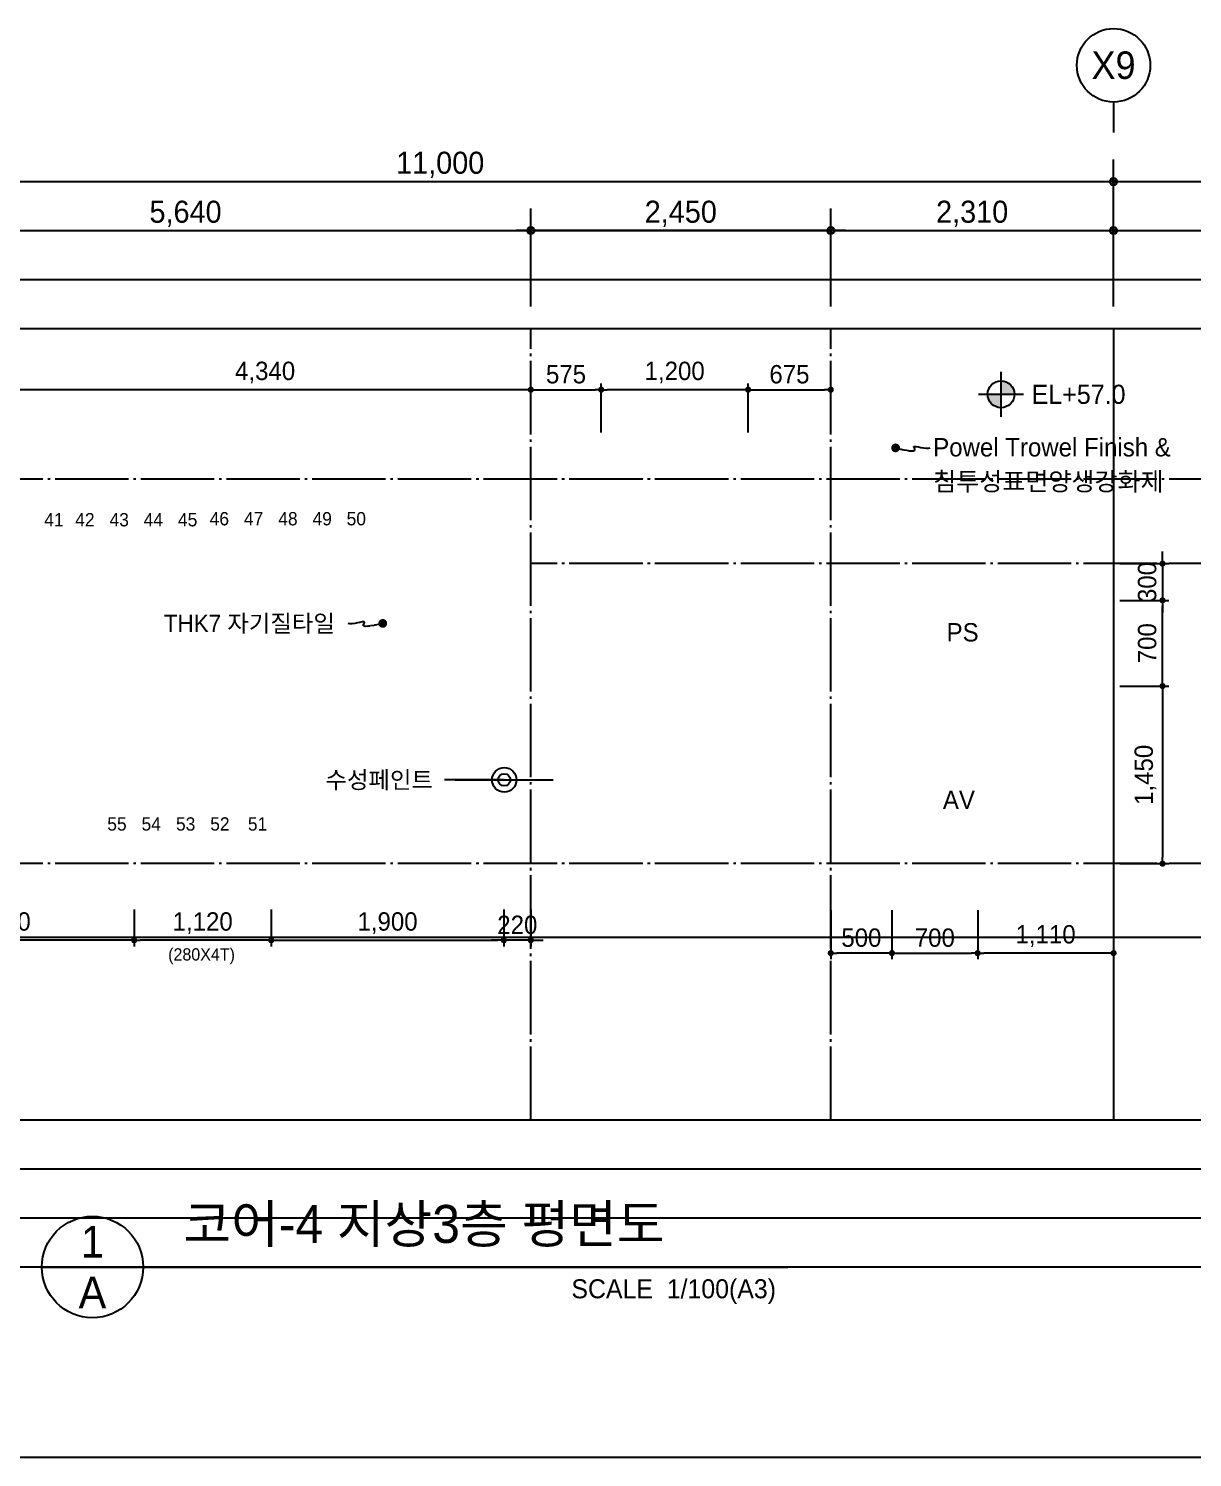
# Model space of a CAD drawing. Header units: millimetres. Extents: x 252711992 to 505989238, y 504776675 to 1009617600.
# Drawn here: x 253432287 to 253441793, y 504818337 to 504830007 of the extents above; entities that cross this region are included whole.
import ezdxf
from ezdxf.enums import TextEntityAlignment as Align
from ezdxf.xclip import XClip

# ---------------------------------------------------------------- set-up
doc = ezdxf.new("R2010")
doc.units = ezdxf.units.MM
doc.header["$XCLIPFRAME"] = 0
doc.linetypes.add('CEN', pattern=[35, 30, -2, 1, -2])
for name, color, linetype in [('$ZCDB_AUDIT_GENERATED_600D18', 7, 'Continuous'), ('0KD DIM', 7, 'Continuous'), ('4A.TEC CEN', 1, 'CEN'), ('4A.TEC TEXT', 7, 'Continuous'), ('4A.TEC TEXT 1', 3, 'Continuous'), ('4A.TEC TEXT 2', 3, 'Continuous'), ('4A.TEC 심볼', 7, 'Continuous'), ('CEN', 1, 'CEN'), ('SYM', 1, 'Continuous'), ('TEXT', 7, 'Continuous'), ('㈜SE&C TEXT', 7, 'Continuous')]:
    doc.layers.add(name, color=color, linetype=linetype)
doc.layers.add('DEFPOINT', color=135, linetype='Continuous', plot=False)
doc.styles.add('GHS', font='malgun.ttf')
doc.styles.add('SAMOO', font='')
doc.styles.add('나눔고딕', font='')
doc.styles.add('돋움', font='')
doc.styles.add('돋음체', font='')
doc.styles.add('울릉도L', font='')
doc.styles.get('SAMOO').set_extended_font_data('Dotum')
doc.styles.get('나눔고딕').set_extended_font_data('Dotum')
doc.styles.get('돋움').set_extended_font_data('Dotum')
doc.styles.get('돋음체').set_extended_font_data('Dotum')
doc.styles.get('울릉도L').set_extended_font_data('Dotum')
doc.dimstyles.new('DIM_600(외부치수)', dxfattribs={"dimscale": 400, "dimtxt": 3.299999999999998, "dimasz": 1, "dimexe": 2, "dimexo": 2, "dimgap": 1, "dimtad": 1, "dimdec": 0, "dimdsep": 46, "dimlunit": 6, "dimtxsty": '나눔고딕', "dimblk1": 'DIMDOT', "dimblk2": 'DIMDOT', "dimsah": 1, "dimcen": 2.5, "dimdle": 1.5, "dimclrd": 8, "dimclre": 8, "dimclrt": 3, "dimadec": 0, "dimazin": 0, "dimtfac": 1, "dimtdec": 0, "dimtix": 1, "dimtmove": 2, "dimatfit": 3, "dimldrblk": 'DIMDOT', "dimfxl": 1, "dimtvp": 1, "dimtolj": 1, "dimtzin": 0, "dimarcsym": 0})
doc.dimstyles.new('DIM_80(외부치수)', dxfattribs={"dimscale": 40, "dimtxt": 3.299999999999998, "dimasz": 1, "dimexe": 2, "dimexo": 2, "dimgap": 1, "dimtad": 1, "dimdec": 0, "dimdsep": 46, "dimlunit": 6, "dimtxsty": '돋움', "dimblk1": 'DIMDOT', "dimblk2": 'DIMDOT', "dimsah": 1, "dimcen": 2.5, "dimdle": 1.5, "dimclrd": 1, "dimclre": 7, "dimclrt": 2, "dimadec": 0, "dimazin": 0, "dimtfac": 1, "dimtdec": 0, "dimtix": 1, "dimtmove": 2, "dimatfit": 3, "dimldrblk": 'DIMDOT', "dimfxl": 1, "dimtvp": 1, "dimtolj": 1, "dimtzin": 0, "dimarcsym": 0})
doc.dimstyles.new('KD DIM 1', dxfattribs={"dimscale": 50, "dimtxt": 3, "dimasz": 1, "dimexe": 1, "dimexo": 1, "dimgap": 1, "dimtad": 1, "dimdec": 0, "dimzin": 0, "dimdsep": 46, "dimlunit": 6, "dimtxsty": '돋음체', "dimblk": 'DOT', "dimcen": 3, "dimdle": 1, "dimclrd": 256, "dimclre": 256, "dimclrt": 3, "dimazin": 0, "dimtfac": 1, "dimtdec": 0, "dimtix": 1, "dimtmove": 2, "dimatfit": 3, "dimldrblk": 'OBLIQUE', "dimfxl": 1, "dimtvp": 0.8333, "dimtolj": 1, "dimtzin": 0, "dimarcsym": 0})

# ---------------------------------------------------------------- blocks, each defined once
blk = doc.blocks.new('dwgFD3B')
at = {"layer": '4A.TEC CEN', "color": 250, "ltscale": 500}
blk.add_line((49194.51359510422, -169936.8347870111, -3333.333333333334), (357999.999995023, -169936.8347870111, -3333.333333333334), dxfattribs=at)
at = {"layer": '4A.TEC CEN', "color": 250, "ltscale": 500, "elevation": -3333.333333333334}
blk.add_lwpolyline([(252807.625374347, -39163.15827703476), (252807.625374347, -267000.000000298)], dxfattribs=at)
blk = doc.blocks.new('DIMDOT')
at = {"color": 0}
blk.add_line((-2, 0), (2, 0), dxfattribs=at)
for radius in [0.5, 0.25]:
    blk.add_circle((0, 0), radius, dxfattribs=at)
blk = doc.blocks.new('*D513')
at = {"layer": '$ZCDB_AUDIT_GENERATED_600D18', "color": 8, "lineweight": -2, "transparency": 16777216}
for p, q in [((253430148.7754986, 504827737.1607442), (253430148.7754986, 504828937.1607442)), ((253441148.7754986, 504827737.1607442), (253441148.7754986, 504828937.1607442)), ((253430208.7754986, 504828757.1607442), (253441088.7754986, 504828757.1607442))]:
    blk.add_line(p, q, dxfattribs=at)
at = {"layer": 'Defpoints', "color": 0, "transparency": 16777216}
for p in [(253441148.7754986, 504828757.1607442), (253430148.7754986, 504827557.1607442, 1.956323103513569e-09), (253441148.7754986, 504827557.1607442)]:
    blk.add_point(p, dxfattribs=at)
at = {"layer": '$ZCDB_AUDIT_GENERATED_600D18', "color": 8, "lineweight": -2, "transparency": 16777216, "xscale": 60, "yscale": 60, "zscale": 60, "rotation": 180}
blk.add_blockref('DIMDOT', (253430148.7754986, 504828757.1607442), dxfattribs=at)
at = {"layer": '$ZCDB_AUDIT_GENERATED_600D18', "color": 8, "lineweight": -2, "transparency": 16777216, "xscale": 60, "yscale": 60, "zscale": 60}
blk.add_blockref('DIMDOT', (253441148.7754986, 504828757.1607442), dxfattribs=at)
at = {"layer": '$ZCDB_AUDIT_GENERATED_600D18', "color": 3, "transparency": 16777216, "insert": (253435648.7754986, 504828894.6234307), "char_height": 180, "attachment_point": 5, "style": '나눔고딕'}
blk.add_mtext('\\A1;11,000', dxfattribs=at)
blk = doc.blocks.new('*D514')
at = {"layer": '$ZCDB_AUDIT_GENERATED_600D18', "color": 8, "lineweight": -2, "transparency": 16777216}
for p, q in [((253438838.7741423, 504827737.1607436), (253438838.7741423, 504828537.1607442)), ((253441148.7754986, 504827737.1607434), (253441148.7754986, 504828537.1607442)), ((253438898.7741423, 504828357.1607442), (253441088.7754986, 504828357.1607442))]:
    blk.add_line(p, q, dxfattribs=at)
at = {"layer": 'Defpoints', "color": 0, "transparency": 16777216}
for p in [(253441148.7754986, 504828357.1607442), (253438838.7741423, 504827557.1607436, 568.5618742549887), (253441148.7754986, 504827557.1607434, 4431.440405676482)]:
    blk.add_point(p, dxfattribs=at)
at = {"layer": '$ZCDB_AUDIT_GENERATED_600D18', "color": 8, "lineweight": -2, "transparency": 16777216, "xscale": 60, "yscale": 60, "zscale": 60, "rotation": 180}
blk.add_blockref('DIMDOT', (253438838.7741423, 504828357.1607442), dxfattribs=at)
at = {"layer": '$ZCDB_AUDIT_GENERATED_600D18', "color": 8, "lineweight": -2, "transparency": 16777216, "xscale": 60, "yscale": 60, "zscale": 60}
blk.add_blockref('DIMDOT', (253441148.7754986, 504828357.1607442), dxfattribs=at)
at = {"layer": '$ZCDB_AUDIT_GENERATED_600D18', "color": 3, "transparency": 16777216, "insert": (253439993.7748204, 504828494.6234307), "char_height": 180, "attachment_point": 5, "style": '나눔고딕'}
blk.add_mtext('\\A1;2,310', dxfattribs=at)
blk = doc.blocks.new('*D517')
at = {"layer": '$ZCDB_AUDIT_GENERATED_600D18', "color": 8, "lineweight": -2, "transparency": 16777216}
for p, q in [((253430748.7741423, 504827737.1607409), (253430748.7741423, 504828537.1607442)), ((253436388.7741423, 504827737.1607371), (253436388.7741423, 504828537.1607442)), ((253430808.7741423, 504828357.1607442), (253436328.7741423, 504828357.1607442))]:
    blk.add_line(p, q, dxfattribs=at)
at = {"layer": 'Defpoints', "color": 0, "transparency": 16777216}
for p in [(253436388.7741423, 504828357.1607442), (253430748.7741423, 504827557.1607409, 34666.66625857192), (253436388.7741423, 504827557.1607371, 81666.6657055349)]:
    blk.add_point(p, dxfattribs=at)
at = {"layer": '$ZCDB_AUDIT_GENERATED_600D18', "color": 8, "lineweight": -2, "transparency": 16777216, "xscale": 60, "yscale": 60, "zscale": 60, "rotation": 180}
blk.add_blockref('DIMDOT', (253430748.7741423, 504828357.1607442), dxfattribs=at)
at = {"layer": '$ZCDB_AUDIT_GENERATED_600D18', "color": 8, "lineweight": -2, "transparency": 16777216, "xscale": 60, "yscale": 60, "zscale": 60}
blk.add_blockref('DIMDOT', (253436388.7741423, 504828357.1607442), dxfattribs=at)
at = {"layer": '$ZCDB_AUDIT_GENERATED_600D18', "color": 3, "transparency": 16777216, "insert": (253433568.7741423, 504828494.6234307), "char_height": 180, "attachment_point": 5, "style": '나눔고딕'}
blk.add_mtext('\\A1;5,640', dxfattribs=at)
blk = doc.blocks.new('*D518')
at = {"layer": '$ZCDB_AUDIT_GENERATED_600D18', "color": 8, "lineweight": -2, "transparency": 16777216}
for p, q in [((253436388.7741423, 504827737.1607371), (253436388.7741423, 504828537.1607442)), ((253438838.7741423, 504827737.1607388), (253438838.7741423, 504828537.1607442)), ((253438778.7741423, 504828357.1607442), (253436448.7741423, 504828357.1607442))]:
    blk.add_line(p, q, dxfattribs=at)
at = {"layer": 'Defpoints', "color": 0, "transparency": 16777216}
for p in [(253436388.7741423, 504828357.1607442), (253436388.7741423, 504827557.1607371, 81666.6657055349), (253438838.7741423, 504827557.1607388, 61249.99927946219)]:
    blk.add_point(p, dxfattribs=at)
at = {"layer": '$ZCDB_AUDIT_GENERATED_600D18', "color": 8, "lineweight": -2, "transparency": 16777216, "xscale": 60, "yscale": 60, "zscale": 60, "rotation": 180}
blk.add_blockref('DIMDOT', (253436388.7741423, 504828357.1607442), dxfattribs=at)
at = {"layer": '$ZCDB_AUDIT_GENERATED_600D18', "color": 8, "lineweight": -2, "transparency": 16777216, "xscale": 60, "yscale": 60, "zscale": 60}
blk.add_blockref('DIMDOT', (253438838.7741423, 504828357.1607442), dxfattribs=at)
at = {"layer": '$ZCDB_AUDIT_GENERATED_600D18', "color": 3, "transparency": 16777216, "insert": (253437613.7741423, 504828494.6234307), "char_height": 180, "attachment_point": 5, "style": '나눔고딕'}
blk.add_mtext('\\A1;2,450', dxfattribs=at)
blk = doc.blocks.new('ASDFAWGFQWEGRQEWR')
at = {"layer": 'CEN'}
blk.add_lwpolyline([(1711.563310235739, 117.6312502026558), (1640.734880536795, 101.4625445604324), (1594.273082643747, 94.00800722837448), (1567.469787657261, 93.40916627645493), (1555.616866767406, 97.8075498342514), (1554.00619110465, 105.3446859121323), (1557.929631829262, 114.1621026992798), (1562.679060041904, 122.4013282060623), (1563.546346962452, 128.2038905024529), (1556.924680322409, 130.2069102525711), (1543.612514823675, 129.0298780202866), (1525.509621739388, 125.7878770232201), (1504.515772283077, 121.5959903597832), (1482.53073784709, 117.5693011879921), (1461.454289674759, 114.8228927254677), (1443.186199069023, 114.4718480110168), (1429.626237303019, 117.6312502026558)], dxfattribs=at)
at = {"layer": '㈜SE&C TEXT', "color": 1, "const_width": 35.86564879630993}
blk.add_lwpolyline([(1729.496134638786, 117.6312502026558, 1), (1693.630485832691, 117.6312502026558, 1)], format="xyb", close=True, dxfattribs=at)
at = {"layer": '4A.TEC TEXT', "style": '돋움'}
blk.add_text('THK7 자기질타일', height=140, dxfattribs=at).set_placement((-76.75096759200096, 117.6312502026558), align=Align.MIDDLE_LEFT)
blk = doc.blocks.new('_Dot')
at = {"color": 0, "linetype": 'ByBlock', "lineweight": -2}
blk.add_line((-0.5, 0), (-1, 0), dxfattribs=at)
at = {"color": 0, "linetype": 'ByBlock', "const_width": 0.5}
blk.add_lwpolyline([(-0.25, 0, 1), (0.25, 0, 1)], format="xyb", close=True, dxfattribs=at)
blk = doc.blocks.new('*D1130')
at = {"layer": '0KD DIM', "lineweight": -2, "transparency": 16777216}
for p, q in [((253432048.7741442, 504826707.9702493), (253432048.7741442, 504827107.9702506)), ((253436388.7741423, 504826707.970249), (253436388.7741423, 504827107.9702506)), ((253436338.7741423, 504827057.9702506), (253432098.7741442, 504827057.9702506))]:
    blk.add_line(p, q, dxfattribs=at)
at = {"layer": 'Defpoints', "color": 0, "transparency": 16777216}
for p in [(253432048.7741442, 504827057.9702506), (253432048.7741442, 504826657.9702493), (253436388.7741423, 504826657.970249)]:
    blk.add_point(p, dxfattribs=at)
at = {"layer": '0KD DIM', "lineweight": -2, "transparency": 16777216, "xscale": 50, "yscale": 50, "zscale": 50, "rotation": 180}
blk.add_blockref('_Dot', (253432048.7741442, 504827057.9702506), dxfattribs=at)
at = {"layer": '0KD DIM', "lineweight": -2, "transparency": 16777216, "xscale": 50, "yscale": 50, "zscale": 50}
blk.add_blockref('_Dot', (253436388.7741423, 504827057.9702506), dxfattribs=at)
at = {"layer": '0KD DIM', "color": 3, "transparency": 16777216, "insert": (253434218.7741432, 504827197.5224894), "char_height": 150, "attachment_point": 5, "style": '돋음체'}
blk.add_mtext('\\A1;4,340', dxfattribs=at)
blk = doc.blocks.new('_OBLIQUE')
at = {"color": 0, "linetype": 'ByBlock'}
blk.add_line((-0.5, -0.5), (0.5, 0.5), dxfattribs=at)
blk = doc.blocks.new('*D1131')
at = {"layer": '0KD DIM', "lineweight": -2, "transparency": 16777216}
for p, q in [((253436388.7741423, 504826707.970249), (253436388.7741423, 504827107.9702506)), ((253436963.7762941, 504826707.9702491), (253436963.7762941, 504827107.9702506)), ((253436438.7741423, 504827057.9702506), (253436913.7762941, 504827057.9702506))]:
    blk.add_line(p, q, dxfattribs=at)
at = {"layer": 'Defpoints', "color": 0, "transparency": 16777216}
for p in [(253436963.7762941, 504827057.9702506), (253436388.7741423, 504826657.970249), (253436963.7762941, 504826657.9702491)]:
    blk.add_point(p, dxfattribs=at)
at = {"layer": '0KD DIM', "lineweight": -2, "transparency": 16777216, "xscale": 50, "yscale": 50, "zscale": 50, "rotation": 180}
blk.add_blockref('_Dot', (253436388.7741423, 504827057.9702506), dxfattribs=at)
at = {"layer": '0KD DIM', "lineweight": -2, "transparency": 16777216, "xscale": 50, "yscale": 50, "zscale": 50}
blk.add_blockref('_Dot', (253436963.7762941, 504827057.9702506), dxfattribs=at)
at = {"layer": '0KD DIM', "color": 3, "transparency": 16777216, "insert": (253436676.2752182, 504827183.0720145), "char_height": 150, "attachment_point": 5, "style": '돋음체'}
blk.add_mtext('\\A1;575', dxfattribs=at)
blk = doc.blocks.new('*D1132')
at = {"layer": '0KD DIM', "lineweight": -2, "transparency": 16777216}
for p, q in [((253436963.7762941, 504826707.9702491), (253436963.7762941, 504827107.9702506)), ((253438163.7719905, 504826707.9702489), (253438163.7719905, 504827107.9702506)), ((253438113.7719905, 504827057.9702506), (253437013.7762941, 504827057.9702506))]:
    blk.add_line(p, q, dxfattribs=at)
at = {"layer": 'Defpoints', "color": 0, "transparency": 16777216}
for p in [(253436963.7762941, 504827057.9702506), (253436963.7762941, 504826657.9702491), (253438163.7719905, 504826657.9702489)]:
    blk.add_point(p, dxfattribs=at)
at = {"layer": '0KD DIM', "lineweight": -2, "transparency": 16777216, "xscale": 50, "yscale": 50, "zscale": 50, "rotation": 180}
blk.add_blockref('_Dot', (253436963.7762941, 504827057.9702506), dxfattribs=at)
at = {"layer": '0KD DIM', "lineweight": -2, "transparency": 16777216, "xscale": 50, "yscale": 50, "zscale": 50}
blk.add_blockref('_Dot', (253438163.7719905, 504827057.9702506), dxfattribs=at)
at = {"layer": '0KD DIM', "color": 3, "transparency": 16777216, "insert": (253437563.7741423, 504827197.5224894), "char_height": 150, "attachment_point": 5, "style": '돋음체'}
blk.add_mtext('\\A1;1,200', dxfattribs=at)
blk = doc.blocks.new('*D1133')
at = {"layer": '0KD DIM', "lineweight": -2, "transparency": 16777216}
for p, q in [((253438163.7719905, 504826707.9702489), (253438163.7719905, 504827107.9702506)), ((253438838.7741423, 504826707.970249), (253438838.7741423, 504827107.9702506)), ((253438213.7719905, 504827057.9702506), (253438788.7741423, 504827057.9702506))]:
    blk.add_line(p, q, dxfattribs=at)
at = {"layer": 'Defpoints', "color": 0, "transparency": 16777216}
for p in [(253438838.7741423, 504827057.9702506), (253438163.7719905, 504826657.9702489), (253438838.7741423, 504826657.970249)]:
    blk.add_point(p, dxfattribs=at)
at = {"layer": '0KD DIM', "lineweight": -2, "transparency": 16777216, "xscale": 50, "yscale": 50, "zscale": 50, "rotation": 180}
blk.add_blockref('_Dot', (253438163.7719905, 504827057.9702506), dxfattribs=at)
at = {"layer": '0KD DIM', "lineweight": -2, "transparency": 16777216, "xscale": 50, "yscale": 50, "zscale": 50}
blk.add_blockref('_Dot', (253438838.7741423, 504827057.9702506), dxfattribs=at)
at = {"layer": '0KD DIM', "color": 3, "transparency": 16777216, "insert": (253438501.2730664, 504827183.0720145), "char_height": 150, "attachment_point": 5, "style": '돋음체'}
blk.add_mtext('\\A1;675', dxfattribs=at)
blk = doc.blocks.new('*D1134')
at = {"layer": '0KD DIM', "lineweight": -2, "transparency": 16777216}
for p, q in [((253441548.7755015, 504825687.1429216), (253441548.7755015, 504825737.1429216)), ((253441198.7754987, 504825637.1429216), (253441598.7755015, 504825637.1429216)), ((253441548.7755015, 504825637.1429216), (253441548.7755015, 504825337.1429192)), ((253441198.7754988, 504825337.1429192), (253441598.7755015, 504825337.1429192)), ((253441548.7755015, 504825287.1429192), (253441548.7755015, 504825237.1429192))]:
    blk.add_line(p, q, dxfattribs=at)
at = {"layer": 'Defpoints', "color": 0, "transparency": 16777216}
for p in [(253441148.7754987, 504825637.1429216), (253441148.7754988, 504825337.1429192), (253441548.7755015, 504825337.1429192)]:
    blk.add_point(p, dxfattribs=at)
at = {"layer": '0KD DIM', "lineweight": -2, "transparency": 16777216, "xscale": 50, "yscale": 50, "zscale": 50}
for p, rotation in [((253441548.7755015, 504825637.1429216), 270), ((253441548.7755015, 504825337.1429192), 90)]:
    blk.add_blockref('_Dot', p, dxfattribs=dict(at, rotation=rotation))
at = {"layer": '0KD DIM', "color": 3, "transparency": 16777216, "insert": (253441423.6737377, 504825487.1429202), "char_height": 150, "attachment_point": 5, "rotation": 90, "style": '돋음체'}
blk.add_mtext('\\A1;300', dxfattribs=at)
blk = doc.blocks.new('*D1135')
at = {"layer": '0KD DIM', "lineweight": -2, "transparency": 16777216}
for p, q in [((253441198.7754988, 504825337.1429191), (253441598.7755019, 504825337.1429191)), ((253441548.7755019, 504824687.14292), (253441548.7755019, 504825287.1429191)), ((253441198.7754987, 504824637.14292), (253441598.7755019, 504824637.14292))]:
    blk.add_line(p, q, dxfattribs=at)
at = {"layer": 'Defpoints', "color": 0, "transparency": 16777216}
for p in [(253441148.7754988, 504825337.1429191), (253441548.7755019, 504825337.1429191), (253441148.7754987, 504824637.14292)]:
    blk.add_point(p, dxfattribs=at)
at = {"layer": '0KD DIM', "lineweight": -2, "transparency": 16777216, "xscale": 50, "yscale": 50, "zscale": 50}
for p, rotation in [((253441548.7755019, 504825337.1429191), 90), ((253441548.7755019, 504824637.14292), 270)]:
    blk.add_blockref('_Dot', p, dxfattribs=dict(at, rotation=rotation))
at = {"layer": '0KD DIM', "color": 3, "transparency": 16777216, "insert": (253441423.6737381, 504824987.1429194), "char_height": 150, "attachment_point": 5, "rotation": 90, "style": '돋음체'}
blk.add_mtext('\\A1;700', dxfattribs=at)
blk = doc.blocks.new('*D1136')
at = {"layer": '0KD DIM', "lineweight": -2, "transparency": 16777216}
for p, q in [((253441198.7754987, 504824637.14292), (253441598.7755025, 504824637.14292)), ((253441548.7755025, 504824587.14292), (253441548.7755025, 504823237.1429185)), ((253441198.7754989, 504823187.1429185), (253441598.7755025, 504823187.1429185))]:
    blk.add_line(p, q, dxfattribs=at)
at = {"layer": 'Defpoints', "color": 0, "transparency": 16777216}
for p in [(253441148.7754987, 504824637.14292), (253441148.7754989, 504823187.1429185), (253441548.7755025, 504823187.1429185)]:
    blk.add_point(p, dxfattribs=at)
at = {"layer": '0KD DIM', "lineweight": -2, "transparency": 16777216, "xscale": 50, "yscale": 50, "zscale": 50}
for p, rotation in [((253441548.7755025, 504824637.14292), 90), ((253441548.7755025, 504823187.1429185), 270)]:
    blk.add_blockref('_Dot', p, dxfattribs=dict(at, rotation=rotation))
at = {"layer": '0KD DIM', "color": 3, "transparency": 16777216, "insert": (253441409.2232638, 504823912.1429191), "char_height": 150, "attachment_point": 5, "rotation": 90, "style": '돋음체'}
blk.add_mtext('\\A1;1,450', dxfattribs=at)
blk = doc.blocks.new('sa987w')
at = {"layer": 'CEN'}
blk.add_lwpolyline([(-193683.7763056755, 4338696.949912429), (-193577.5336611271, 4338672.696853995), (-193507.8409642577, 4338661.515047908), (-193467.6360217929, 4338660.61678648), (-193449.8566404581, 4338667.214361787), (-193447.4406269789, 4338678.520066023), (-193453.3257880807, 4338691.746191025), (-193460.4499304295, 4338704.105029345), (-193461.7508607507, 4338712.808872938), (-193451.8183608651, 4338715.813402414), (-193431.8501125574, 4338714.047854185), (-193404.6957729459, 4338709.1848526), (-193373.2049987912, 4338702.897022724), (-193340.2274470925, 4338696.856988907), (-193308.6127748489, 4338692.737376094), (-193281.2106389403, 4338692.210808992), (-193260.8706962466, 4338696.949912429)], dxfattribs=at)
at = {"layer": '㈜SE&C TEXT', "color": 1, "const_width": 53.79847319446489}
blk.add_lwpolyline([(-193710.675542295, 4338696.949912429, -1), (-193656.8770691156, 4338696.949912429, -1)], format="xyb", close=True, dxfattribs=at)
at = {"layer": '4A.TEC TEXT', "style": '돋움'}
for s, p in [('Powel Trowel Finish &', (-193223.1567624211, 4338704.449912429)), ('침투성표면양생강화제', (-193223.1567624211, 4338286.631660938))]:
    blk.add_text(s, height=225, dxfattribs=at).set_placement(p, align=Align.MIDDLE_LEFT)
blk = doc.blocks.new('*D1125')
at = {"layer": '0KD DIM', "lineweight": -2, "transparency": 16777216}
for p, q in [((253433148.7741424, 504822811.1429182), (253433148.7741424, 504822511.1429179)), ((253434268.7741424, 504822811.1429181), (253434268.7741424, 504822511.1429179)), ((253434218.7741424, 504822561.1429179), (253433198.7741424, 504822561.1429179))]:
    blk.add_line(p, q, dxfattribs=at)
at = {"layer": 'Defpoints', "color": 0, "transparency": 16777216}
for p in [(253433148.7741424, 504822861.1429182, 1.792614057194442e-09), (253434268.7741424, 504822861.1429181, 1.109810909838416e-09), (253433148.7741424, 504822561.1429179)]:
    blk.add_point(p, dxfattribs=at)
at = {"layer": '0KD DIM', "lineweight": -2, "transparency": 16777216, "xscale": 50, "yscale": 50, "zscale": 50, "rotation": 180}
blk.add_blockref('_Dot', (253433148.7741424, 504822561.1429179), dxfattribs=at)
at = {"layer": '0KD DIM', "lineweight": -2, "transparency": 16777216, "xscale": 50, "yscale": 50, "zscale": 50}
blk.add_blockref('_Dot', (253434268.7741424, 504822561.1429179), dxfattribs=at)
at = {"layer": '0KD DIM', "color": 3, "transparency": 16777216, "insert": (253433708.7741424, 504822700.6951567), "char_height": 150, "attachment_point": 5, "style": '돋음체'}
blk.add_mtext('\\A1;1,120', dxfattribs=at)
blk = doc.blocks.new('*D1126')
at = {"layer": '0KD DIM', "lineweight": -2, "transparency": 16777216}
for p, q in [((253434268.7741424, 504822811.1429179), (253434268.7741424, 504822511.1429179)), ((253436168.7741423, 504822811.1429182), (253436168.7741423, 504822511.1429179)), ((253434318.7741424, 504822561.1429179), (253436118.7741423, 504822561.1429179))]:
    blk.add_line(p, q, dxfattribs=at)
at = {"layer": 'Defpoints', "color": 0, "transparency": 16777216}
for p in [(253434268.7741424, 504822861.1429179), (253436168.7741423, 504822861.1429182), (253436168.7741423, 504822561.1429179)]:
    blk.add_point(p, dxfattribs=at)
at = {"layer": '0KD DIM', "lineweight": -2, "transparency": 16777216, "xscale": 50, "yscale": 50, "zscale": 50, "rotation": 180}
blk.add_blockref('_Dot', (253434268.7741424, 504822561.1429179), dxfattribs=at)
at = {"layer": '0KD DIM', "lineweight": -2, "transparency": 16777216, "xscale": 50, "yscale": 50, "zscale": 50}
blk.add_blockref('_Dot', (253436168.7741423, 504822561.1429179), dxfattribs=at)
at = {"layer": '0KD DIM', "color": 3, "transparency": 16777216, "insert": (253435218.7741423, 504822700.6951567), "char_height": 150, "attachment_point": 5, "style": '돋음체'}
blk.add_mtext('\\A1;1,900', dxfattribs=at)
blk = doc.blocks.new('*D1127')
at = {"layer": '0KD DIM', "lineweight": -2, "transparency": 16777216}
for p, q in [((253430968.7741423, 504822811.1429182), (253430968.7741423, 504822511.1429179)), ((253433148.7741424, 504822811.1429182), (253433148.7741424, 504822511.1429179)), ((253433098.7741424, 504822561.1429179), (253431018.7741423, 504822561.1429179))]:
    blk.add_line(p, q, dxfattribs=at)
at = {"layer": 'Defpoints', "color": 0, "transparency": 16777216}
for p in [(253430968.7741423, 504822861.1429182), (253433148.7741424, 504822861.1429182), (253430968.7741423, 504822561.1429179)]:
    blk.add_point(p, dxfattribs=at)
at = {"layer": '0KD DIM', "lineweight": -2, "transparency": 16777216, "xscale": 50, "yscale": 50, "zscale": 50, "rotation": 180}
blk.add_blockref('_Dot', (253430968.7741423, 504822561.1429179), dxfattribs=at)
at = {"layer": '0KD DIM', "lineweight": -2, "transparency": 16777216, "xscale": 50, "yscale": 50, "zscale": 50}
blk.add_blockref('_Dot', (253433148.7741424, 504822561.1429179), dxfattribs=at)
at = {"layer": '0KD DIM', "color": 3, "transparency": 16777216, "insert": (253432058.7741424, 504822700.6951567), "char_height": 150, "attachment_point": 5, "style": '돋음체'}
blk.add_mtext('\\A1;2,180', dxfattribs=at)
blk = doc.blocks.new('*D1123')
at = {"layer": '0KD DIM', "lineweight": -2, "transparency": 16777216}
for p, q in [((253436168.7741423, 504822811.1429182), (253436168.7741423, 504822511.1429179)), ((253436388.7741423, 504822811.1429182), (253436388.7741423, 504822511.1429179)), ((253436118.7741423, 504822561.1429179), (253436068.7741423, 504822561.1429179)), ((253436388.7741423, 504822561.1429179), (253436168.7741423, 504822561.1429179)), ((253436438.7741423, 504822561.1429179), (253436488.7741423, 504822561.1429179))]:
    blk.add_line(p, q, dxfattribs=at)
at = {"layer": 'Defpoints', "color": 0, "transparency": 16777216}
for p in [(253436168.7741423, 504822861.1429182), (253436388.7741423, 504822861.1429182), (253436168.7741423, 504822561.1429179)]:
    blk.add_point(p, dxfattribs=at)
at = {"layer": '0KD DIM', "lineweight": -2, "transparency": 16777216, "xscale": 50, "yscale": 50, "zscale": 50}
blk.add_blockref('_Dot', (253436168.7741423, 504822561.1429179), dxfattribs=at)
at = {"layer": '0KD DIM', "lineweight": -2, "transparency": 16777216, "xscale": 50, "yscale": 50, "zscale": 50, "rotation": 180}
blk.add_blockref('_Dot', (253436388.7741423, 504822561.1429179), dxfattribs=at)
at = {"layer": '0KD DIM', "color": 3, "transparency": 16777216, "insert": (253436278.7741423, 504822686.2446818), "char_height": 150, "attachment_point": 5, "style": '돋음체'}
blk.add_mtext('\\A1;220', dxfattribs=at)
blk = doc.blocks.new('FL-LEVEL1')
at = {"layer": '4A.TEC 심볼', "linetype": 'ByBlock'}
h = blk.add_hatch(color=256, dxfattribs=at)
h.paths.add_polyline_path([(295, 174.9999999991269), (295, -8.731149e-10), (470, -8.731149e-10, 0.4142135623730951)])
h.paths.add_polyline_path([(295, -8.731149e-10), (120, -8.731149e-10, 0.4142135623730951), (295, -175.0000000008731)])
for p, q in [((295, -295.0000000002328), (295, 295.0000000001164)), ((0, 0), (590, -5.82077e-11))]:
    blk.add_line(p, q, dxfattribs=at)
blk.add_circle((295, -1.74623e-10), 174.9999999999983, dxfattribs=at)
at = {"layer": '4A.TEC TEXT 2', "color": 3, "linetype": 'ByBlock', "style": 'SAMOO'}
blk.add_attdef('FL', text='', height=250.0000000000001, dxfattribs=at).set_placement((695, 0), align=Align.MIDDLE_LEFT)
blk = doc.blocks.new('*D1137')
at = {"layer": '0KD DIM', "lineweight": -2, "transparency": 16777216}
for p, q in [((253438838.7741423, 504822806.3155875), (253438838.7741423, 504822406.3155859)), ((253439338.7741432, 504822806.3155875), (253439338.7741432, 504822406.3155859)), ((253439288.7741432, 504822456.3155859), (253438888.7741423, 504822456.3155859))]:
    blk.add_line(p, q, dxfattribs=at)
at = {"layer": 'Defpoints', "color": 0, "transparency": 16777216}
for p in [(253438838.7741423, 504822856.3155875), (253439338.7741432, 504822856.3155875), (253438838.7741423, 504822456.3155859)]:
    blk.add_point(p, dxfattribs=at)
at = {"layer": '0KD DIM', "lineweight": -2, "transparency": 16777216, "xscale": 50, "yscale": 50, "zscale": 50, "rotation": 180}
blk.add_blockref('_Dot', (253438838.7741423, 504822456.3155859), dxfattribs=at)
at = {"layer": '0KD DIM', "lineweight": -2, "transparency": 16777216, "xscale": 50, "yscale": 50, "zscale": 50}
blk.add_blockref('_Dot', (253439338.7741432, 504822456.3155859), dxfattribs=at)
at = {"layer": '0KD DIM', "color": 3, "transparency": 16777216, "insert": (253439088.7741427, 504822581.4173498), "char_height": 150, "attachment_point": 5, "style": '돋음체'}
blk.add_mtext('\\A1;500', dxfattribs=at)
blk = doc.blocks.new('*D1138')
at = {"layer": '0KD DIM', "lineweight": -2, "transparency": 16777216}
for p, q in [((253439338.7741432, 504822806.3155875), (253439338.7741432, 504822406.3155859)), ((253440038.7741423, 504822806.3155874), (253440038.7741423, 504822406.3155859)), ((253439388.7741432, 504822456.3155859), (253439988.7741423, 504822456.3155859))]:
    blk.add_line(p, q, dxfattribs=at)
at = {"layer": 'Defpoints', "color": 0, "transparency": 16777216}
for p in [(253439338.7741432, 504822856.3155875), (253440038.7741423, 504822856.3155874), (253440038.7741423, 504822456.3155859)]:
    blk.add_point(p, dxfattribs=at)
at = {"layer": '0KD DIM', "lineweight": -2, "transparency": 16777216, "xscale": 50, "yscale": 50, "zscale": 50, "rotation": 180}
blk.add_blockref('_Dot', (253439338.7741432, 504822456.3155859), dxfattribs=at)
at = {"layer": '0KD DIM', "lineweight": -2, "transparency": 16777216, "xscale": 50, "yscale": 50, "zscale": 50}
blk.add_blockref('_Dot', (253440038.7741423, 504822456.3155859), dxfattribs=at)
at = {"layer": '0KD DIM', "color": 3, "transparency": 16777216, "insert": (253439688.7741427, 504822581.4173498), "char_height": 150, "attachment_point": 5, "style": '돋음체'}
blk.add_mtext('\\A1;700', dxfattribs=at)
blk = doc.blocks.new('*D1139')
at = {"layer": '0KD DIM', "lineweight": -2, "transparency": 16777216}
for p, q in [((253440038.7741423, 504822806.3155874), (253440038.7741423, 504822406.3155859)), ((253441148.7754986, 504822806.3155876), (253441148.7754986, 504822406.3155859)), ((253441098.7754986, 504822456.3155859), (253440088.7741423, 504822456.3155859))]:
    blk.add_line(p, q, dxfattribs=at)
at = {"layer": 'Defpoints', "color": 0, "transparency": 16777216}
for p in [(253440038.7741423, 504822856.3155874), (253441148.7754986, 504822856.3155876), (253440038.7741423, 504822456.3155859)]:
    blk.add_point(p, dxfattribs=at)
at = {"layer": '0KD DIM', "lineweight": -2, "transparency": 16777216, "xscale": 50, "yscale": 50, "zscale": 50, "rotation": 180}
blk.add_blockref('_Dot', (253440038.7741423, 504822456.3155859), dxfattribs=at)
at = {"layer": '0KD DIM', "lineweight": -2, "transparency": 16777216, "xscale": 50, "yscale": 50, "zscale": 50}
blk.add_blockref('_Dot', (253441148.7754986, 504822456.3155859), dxfattribs=at)
at = {"layer": '0KD DIM', "color": 3, "transparency": 16777216, "insert": (253440593.7748204, 504822595.8678247), "char_height": 150, "attachment_point": 5, "style": '돋음체'}
blk.add_mtext('\\A1;1,110', dxfattribs=at)
blk = doc.blocks.new('ccs122')
at = {"layer": '4A.TEC 심볼'}
blk.add_line((-5.68e-14, 8), (0, 3), dxfattribs=at)
blk.add_circle((-1.137e-13, 14), 6, dxfattribs=at)
at = {"layer": '4A.TEC TEXT 2', "color": 3, "style": 'GHS'}
blk.add_attdef('NO', text='', height=4.5, dxfattribs=at).set_placement((-0.0061597368079092, 14.01791285492388), align=Align.MIDDLE_CENTER)
blk = doc.blocks.new('ADSFWEFQWEF')
at = {"layer": '4A.TEC TEXT', "style": '돋움'}
blk.add_text('수성페인트', height=140, dxfattribs=at).set_placement((559.8709662556648, 110.2937781214714), align=Align.MIDDLE_LEFT)
at = {"layer": '㈜SE&C TEXT', "color": 1}
blk.add_leader([(2020.711429685354, 110.2937781214714, -5.1186362e-09), (1532.46255376935, 110.2937781214714)], dimstyle='DIM_80(외부치수)', override={"dimasz": 5, "dimtad": 0}, dxfattribs=at)

msp = doc.modelspace()

# ---------------------------------------------------------------- linework, layer by layer
at = {"layer": '4A.TEC CEN', "ltscale": 20}
for p, q in [((253436388.7741423, 504821092.1607454, 1666.666666666672), (253436388.7741423, 504827557.1607442, 1666.666666666672)), ((253438838.7741423, 504821092.1607454, 1666.666666666672), (253438838.7741423, 504827557.1607442, 1666.666666666672)), ((253442203.0507484, 504826327.1429182, 1666.666666666672), (253428892.6702333, 504826327.1429182, 1666.666666666672)), ((253442203.0507484, 504825637.1429213, 1666.666666666672), (253436388.7741423, 504825637.1429213, 1666.666666666672)), ((253442203.0507484, 504823187.1429182, 1666.666666666672), (253428892.6702333, 504823187.1429182, 1666.666666666672))]:
    msp.add_line(p, q, dxfattribs=at)
at = {"layer": '4A.TEC 심볼'}
msp.add_line((253432394.5475138, 504819892.1607455, 3333.333333333334), (253438488.5379245, 504819892.1607455, 3333.333333333334), dxfattribs=at)
msp.add_circle((253432808.5475125, 504819892.1607455, 3333.333333333334), 413.9999987842205, dxfattribs=at)
at = {"layer": 'DEFPOINT'}
msp.add_line((253462191.5427862, 504818337.2865365, 3333.333333333334), (253425991.542698, 504818337.2865365, 3333.333333333334), dxfattribs=at)
at = {"layer": 'DEFPOINT', "elevation": 3333.333333333334}
for points in [[(253427692.6702333, 504828757.1607442), (253443403.0507484, 504828757.1607442), (253443403.0507484, 504819892.1607454), (253427692.6702333, 504819892.1607454)], [(253428092.6702333, 504828357.1607442), (253443003.0507484, 504828357.1607442), (253443003.0507484, 504820292.1607454), (253428092.6702333, 504820292.1607454)], [(253428492.6702333, 504827957.1607442), (253442603.0507484, 504827957.1607442), (253442603.0507484, 504820692.1607454), (253428492.6702333, 504820692.1607454)], [(253428892.6702333, 504827557.1607442), (253442203.0507484, 504827557.1607442), (253442203.0507484, 504821092.1607454), (253428892.6702333, 504821092.1607454)]]:
    msp.add_lwpolyline(points, close=True, dxfattribs=at)
at = {"layer": 'SYM', "elevation": 1666.666666666672}
msp.add_lwpolyline([(253442357.9120331, 504824356.3240429, 0, 106.7430023699699, 0), (253442357.9120331, 504823903.451838, 0, 0, 0), (253441044.9585051, 504823903.451838, 0, 0, 0)], format="xyseb", dxfattribs=at)

# ---------------------------------------------------------------- block references
ref = msp.add_blockref('dwgFD3B', (253188341.1514806, 504992523.9777051, -4999.10000778521))
XClip(ref).set_block_clipping_path([(240551.51875257492, -171431.81695973873), (253861.8992676735, -164966.81696093082)])
for name, p in [('ASDFAWGFQWEGRQEWR', (253433467.8654394, 504825031.4926756)), ('ADSFWEFQWEF', (253434151.5269002, 504823760.8544358))]:
    msp.add_blockref(name, p)
at = {"layer": '4A.TEC TEXT', "xscale": 0.6666666666666666, "yscale": 0.6666666666666666, "zscale": 0.6666666666666666}
msp.add_blockref('sa987w', (253568490.7957596, 501934117.9516768), dxfattribs=at)
at = {"layer": '4A.TEC 심볼'}
ref = msp.add_blockref('ccs122', (253441148.7754986, 504829007.1607452, -7764.323742901417), dxfattribs=dict(at, xscale=49.99999977496833, yscale=49.99999977496833, zscale=49.99999977496833))
ref.add_attrib('NO', 'X9', dxfattribs={"layer": '0', "color": 3, "height": 224.9999989873575, "style": '울릉도L'}).set_placement((253441148.4675118, 504829708.0563848, -7764.323742901417), align=Align.MIDDLE_CENTER)
at = {"layer": '4A.TEC 심볼', "color": 3, "linetype": 'ByBlock'}
ref = msp.add_blockref('FL-LEVEL1', (253440044.9927794, 504827020.2747115), dxfattribs=dict(at, xscale=0.6250000000000405, yscale=0.6250000000000405, zscale=0.6250000000000405))
ref.add_attrib('FL', 'EL+57.0', dxfattribs={"layer": '4A.TEC TEXT 1', "color": 3, "linetype": 'ByBlock', "height": 156.2500000000101, "style": 'SAMOO'}).set_placement((253440479.3677794, 504827020.2747115), align=Align.MIDDLE_LEFT)

# ---------------------------------------------------------------- texts
at = {"layer": '0KD DIM', "color": 3, "style": '돋음체'}
msp.add_text('(280X4T)', height=100, dxfattribs=at).set_placement((253433699.5392765, 504822445.8117248, 1666.666666666671), align=Align.MIDDLE_CENTER)
at = {"layer": '4A.TEC TEXT 2', "color": 3, "style": '나눔고딕'}
msp.add_text('코어-4 지상3층 평면도', height=310.4999990881653, dxfattribs=at).set_placement((253433551.4383351, 504819995.6607452, 3333.333333333334), align=Align.BOTTOM_LEFT)
for s, p in [('1', (253432808.5475125, 504820099.1607449, 3333.333333333334)), ('A', (253432808.5475125, 504819685.1607461, 3333.333333333334))]:
    msp.add_text(s, height=258.7499992401379, dxfattribs=at).set_placement(p, align=Align.MIDDLE)
msp.add_text('SCALE  1/100(A3)', height=155.2499995440826, dxfattribs=at).set_placement((253438391.3346857, 504819590.5218989, 3333.333333333334), align=Align.BOTTOM_RIGHT)
at = {"layer": 'TEXT', "style": '나눔고딕'}
for s, p in [('41', (253432573.234313, 504825909.054047, 6666.216670559279)), ('42', (253432825.8075151, 504825909.054047, 6666.216670559279)), ('43', (253433106.1024269, 504825909.054047, 6666.216670559279)), ('44', (253433384.7753238, 504825909.054047, 6666.216670559279)), ('45', (253433664.9227797, 504825909.054047, 6666.216670559279)), ('46', (253433923.9512196, 504825917.1969378, 6666.216670559279)), ('47', (253434203.9512196, 504825917.1969378, 6666.216670559279)), ('48', (253434484.2488382, 504825917.1969377, -3332.883337225936)), ('49', (253434763.9539264, 504825917.1969377, -3332.883337225936)), ('50', (253435042.3319114, 504825917.1969377, -3332.883337225936)), ('55', (253433087.540287, 504823424.1390672, -3332.883337225936)), ('54', (253433367.3928311, 504823424.1390672, -3332.883337225936)), ('53', (253433648.7199343, 504823424.1390672, -3332.883337225936)), ('52', (253433928.4250225, 504823424.1390672, -3332.883337225936)), ('51', (253434235.8518203, 504823424.1390672, -3332.883337225936))]:
    msp.add_text(s, height=108.6750001692493, dxfattribs=at).set_placement(p, align=Align.BOTTOM_RIGHT)
at = {"layer": 'TEXT', "style": '돋움'}
for s, p in [('PS', (253439915.8933562, 504825076.427957, -3333.333333333334)), ('AV', (253439885.4172451, 504823707.7832916, -3333.333333333334))]:
    msp.add_text(s, height=150.0000003390314, dxfattribs=at).set_placement(p, align=Align.MIDDLE_CENTER)

# ---------------------------------------------------------------- dimensions: what is measured, and where the dimension line sits
at = {"layer": '$ZCDB_AUDIT_GENERATED_600D18'}
for base, p1, p2, picture, middle in [((253441148.7754986, 504828757.1607442, -7764.323742900505), (253430148.7754986, 504827557.1607442, -7764.323742898549), (253441148.7754986, 504827557.1607442, -7764.323742900966), '*D513', (253435648.7754986, 504828894.6234307, -7764.323742900505)), ((253441148.7754986, 504828357.1607442, -7764.323742902418), (253438838.7741423, 504827557.1607436, -7195.761868647429), (253441148.7754986, 504827557.1607434, -3332.883337225936), '*D514', (253439993.7748204, 504828494.6234307, -7764.323742902418))]:
    dim = msp.add_linear_dim(base=base, p1=p1, p2=p2, dimstyle='DIM_600(외부치수)', override={"dimscale": 300, "dimtxt": 0.6, "dimasz": 0.2, "dimexe": 0.6, "dimexo": 0.6, "dimgap": 0.1, "dimdec": 1, "dimblk1": 'DIMDOT', "dimblk2": 'DIMDOT', "dimdle": 0.5}, dxfattribs=at)
    dim.commit()
    dim.dimension.update_dxf_attribs({"geometry": picture, "text_midpoint": middle})
for p1, angle, picture, middle in [((253430748.7741423, 504827557.1607409, 26902.34251566951), 7.016709225559337e-15, '*D517', (253433568.7741423, 504828494.6234307, -7764.323742902418)), ((253438838.7741423, 504827557.1607388, 53485.67553655978), 180, '*D518', (253437613.7741423, 504828494.6234307, -7764.323742902418))]:
    dim = msp.add_linear_dim(base=(253436388.7741423, 504828357.1607442, -7764.323742902418), p1=p1, p2=(253436388.7741423, 504827557.1607371, 73902.34196263249), angle=angle, dimstyle='DIM_600(외부치수)', override={"dimscale": 300, "dimtxt": 0.6, "dimasz": 0.2, "dimexe": 0.6, "dimexo": 0.6, "dimgap": 0.1, "dimdec": 1, "dimblk1": 'DIMDOT', "dimblk2": 'DIMDOT', "dimdle": 0.5}, dxfattribs=at)
    dim.commit()
    dim.dimension.update_dxf_attribs({"geometry": picture, "text_midpoint": middle})
at = {"layer": '0KD DIM'}
for base, p1, p2, angle, picture, middle in [((253432048.7741442, 504827057.9702506, 1666.666666666672), (253436388.7741423, 504826657.970249, 1666.666666666672), (253432048.7741442, 504826657.9702493, 1666.666666666672), 180, '*D1130', (253434218.7741432, 504827197.5224894, 1666.666666666672)), ((253436963.7762941, 504827057.9702506, 1666.666666666672), (253438163.7719905, 504826657.9702489, 1666.666666666672), (253436963.7762941, 504826657.9702491, 1666.666666666672), 180, '*D1132', (253437563.7741423, 504827197.5224894, 1666.666666666672)), ((253441548.7755015, 504825337.1429192, -3332.883337225936), (253441148.7754986, 504825637.1429213, -3332.883337225936), (253441148.7754987, 504825337.1429189, -3332.883337225936), 270, '*D1134', (253441423.6737377, 504825487.1429202, -3332.883337225936)), ((253441548.7755019, 504825337.1429191, -3332.883337225936), (253441148.7754986, 504824637.1429198, -3332.883337225936), (253441148.7754987, 504825337.1429188, -3332.883337225936), 90, '*D1135', (253441423.6737381, 504824987.1429194, -3332.883337225936)), ((253441548.7755025, 504823187.1429185, -3332.883337225936), (253441148.7754986, 504824637.1429198, -3332.883337225936), (253441148.7754988, 504823187.1429183, -3332.883337225936), 270, '*D1136', (253441409.2232638, 504823912.1429191, -3332.883337225936)), ((253430968.7741423, 504822561.1429179, 1666.666666666671), (253433148.7741424, 504822861.1429182, 1666.666666666671), (253430968.7741423, 504822861.1429182, 1666.666666666671), 180, '*D1127', (253432058.7741424, 504822700.6951567, 1666.666666666671)), ((253433148.7741424, 504822561.1429179, 1666.666666666671), (253434268.7741424, 504822861.1429181, 1666.666666667781), (253433148.7741424, 504822861.1429182, 1666.666666668464), 180, '*D1125', (253433708.7741424, 504822700.6951567, 1666.666666666671)), ((253436168.7741423, 504822561.1429179, 1666.666666666671), (253436388.7741423, 504822861.1429182, 1666.666666666671), (253436168.7741423, 504822861.1429182, 1666.666666666671), 180, '*D1123', (253436278.7741423, 504822686.2446818, 1666.666666666671)), ((253438838.7741423, 504822456.3155859, 1666.666666666672), (253439338.7741432, 504822856.3155875, 1666.666666666672), (253438838.7741423, 504822856.3155875, 1666.666666666672), 180, '*D1137', (253439088.7741427, 504822581.4173498, 1666.666666666672)), ((253440038.7741423, 504822456.3155859, 1666.666666666672), (253441148.7754986, 504822856.3155876, 1666.666666666672), (253440038.7741423, 504822856.3155874, 1666.666666666672), 180, '*D1139', (253440593.7748204, 504822595.8678247, 1666.666666666672))]:
    dim = msp.add_linear_dim(base=base, p1=p1, p2=p2, angle=angle, dimstyle='KD DIM 1', dxfattribs=at)
    dim.commit()
    dim.dimension.update_dxf_attribs({"geometry": picture, "text_midpoint": middle})
for base, p1, p2, picture, middle in [((253436963.7762941, 504827057.9702506, 1666.666666666672), (253436388.7741423, 504826657.970249, 1666.666666666672), (253436963.7762941, 504826657.9702491, 1666.666666666672), '*D1131', (253436676.2752182, 504827183.0720145, 1666.666666666672)), ((253438838.7741423, 504827057.9702506, 1666.666666666672), (253438163.7719905, 504826657.9702489, 1666.666666666672), (253438838.7741423, 504826657.970249, 1666.666666666672), '*D1133', (253438501.2730664, 504827183.0720145, 1666.666666666672)), ((253436168.7741423, 504822561.1429179, 1666.666666666671), (253434268.7741424, 504822861.1429179, 1666.666666666671), (253436168.7741423, 504822861.1429182, 1666.666666666671), '*D1126', (253435218.7741423, 504822700.6951567, 1666.666666666671)), ((253440038.7741423, 504822456.3155859, 1666.666666666672), (253439338.7741432, 504822856.3155875, 1666.666666666672), (253440038.7741423, 504822856.3155874, 1666.666666666672), '*D1138', (253439688.7741427, 504822581.4173498, 1666.666666666672))]:
    dim = msp.add_linear_dim(base=base, p1=p1, p2=p2, dimstyle='KD DIM 1', dxfattribs=at)
    dim.commit()
    dim.dimension.update_dxf_attribs({"geometry": picture, "text_midpoint": middle})

doc.saveas('drawing.dxf')
